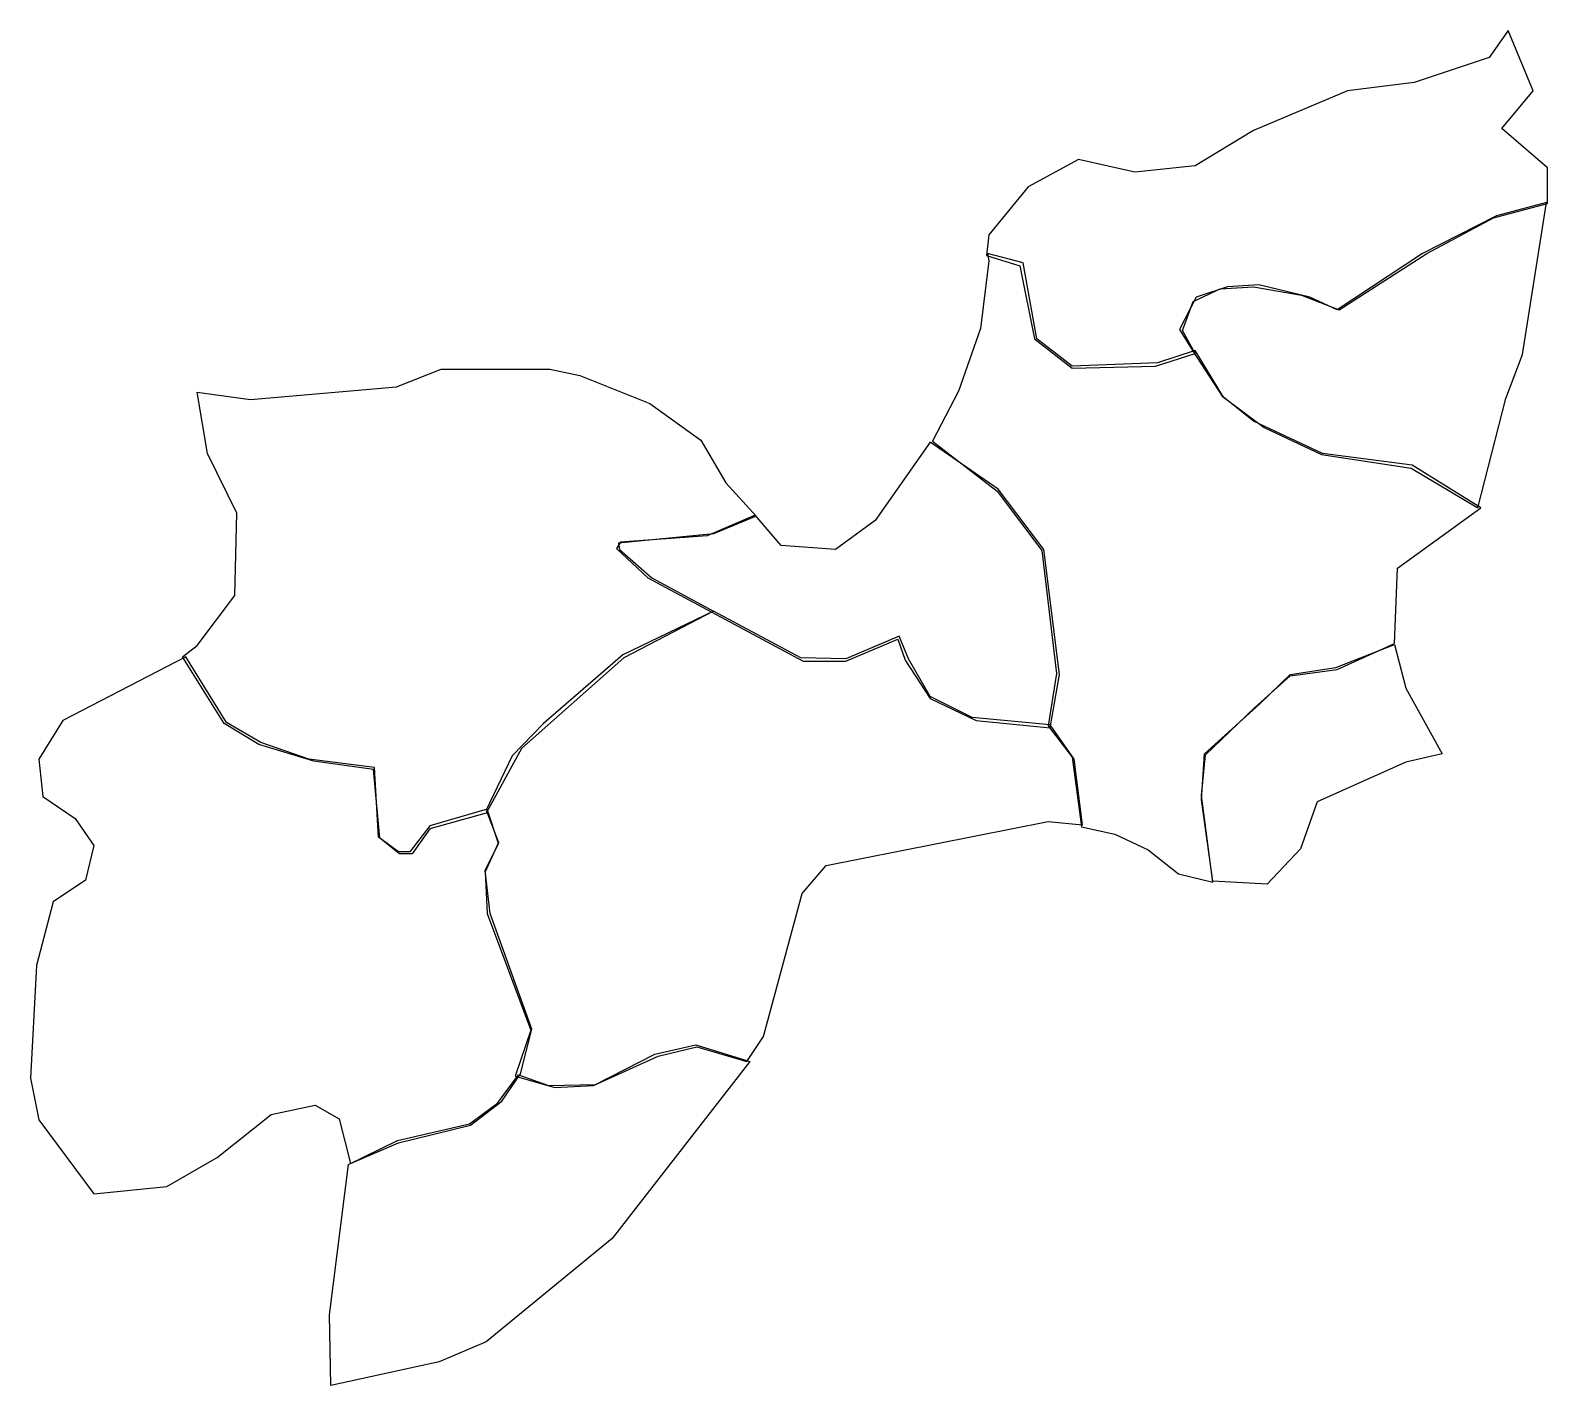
# Model space of a CAD drawing. Extents: x -125 to 463, y 214 to 739.
import ezdxf

# ---------------------------------------------------------------- set-up
doc = ezdxf.new("R2010")
doc.units = 0
doc.layers.add('Layer_1', color=7, linetype='CONTINUOUS')

msp = doc.modelspace()

# ---------------------------------------------------------------- linework, layer by layer
at = {"layer": 'Layer_1', "color": 7}
for points in [[(447.699608, 739.43166), (440.426512, 728.926076), (411.33412, 719.228612), (385.474208, 715.996124), (349.10872, 700.641804), (326.481304, 686.903732), (303.04576, 684.479364), (281.226472, 689.3281), (261.831536, 678.822508), (246.477224, 660.2357), (245.669096, 652.154484), (258.599048, 648.113876), (264.255904, 619.829604), (278.802104, 608.515892), (311.126984, 609.324012), (326.481304, 614.172748), (321.632568, 623.062092), (325.673184, 634.375796), (336.178768, 639.224532), (349.10872, 640.032652), (367.695528, 636.800164), (382.24172, 631.143308), (416.182848, 652.962604), (442.042752, 666.700684), (463.053928, 672.357532), (463.053928, 686.095612), (445.27524, 701.449924), (457.397072, 715.996124), (447.699608, 739.43166)], [(462.649864, 672.761596), (443.254936, 667.508804), (414.566608, 652.962604), (381.4336, 631.143308), (370.928016, 635.992044), (351.129024, 640.840772), (339.007192, 640.032652), (326.88536, 635.992044), (320.420384, 623.466148), (325.673184, 614.980868), (336.986888, 597.606244), (353.149328, 585.484412), (375.372688, 574.978828), (410.121936, 569.726036), (435.98184, 554.371716), (446.891488, 596.798124), (453.356464, 613.768684), (462.649864, 672.761596)], [(246.477224, 650.13418), (243.244736, 623.870212), (234.759448, 599.626548), (224.657928, 580.23162), (249.709712, 560.836692), (267.084336, 537.805212), (272.741184, 490.126012), (269.508696, 469.922964), (278.802104, 457.801132), (282.438648, 430.729044), (295.368608, 427.90062), (308.29856, 421.8397), (320.016328, 412.5463), (333.350344, 409.313812), (328.905672, 442.850876), (330.521912, 458.60926), (349.512784, 476.792004), (363.250856, 489.317892), (381.4336, 491.74226), (403.65696, 501.843788), (404.869144, 530.93618), (437.194024, 554.371716), (410.525992, 570.93822), (375.776744, 575.382892), (349.10872, 587.90878), (337.390952, 597.202188), (326.481304, 615.384932), (311.935104, 610.536196), (278.802104, 609.324012), (265.064032, 619.829604), (259.811232, 649.32606), (246.07316, 652.962604), (246.477224, 650.13418)], [(156.371616, 551.139228), (139.805112, 544.270188), (103.03556, 540.633644), (103.439624, 538.209276), (115.965512, 527.299628), (139.805112, 514.369676), (105.055864, 496.186932), (65.457885, 461.03362), (51.71981, 435.981836), (29.900515, 429.920924), (23.031478, 420.22346), (18.182746, 420.22346), (10.505586, 426.284372), (8.08122, 452.952404), (-14.950258, 456.184892), (-36.365492, 462.649868), (-49.699506, 470.731084), (-65.861946, 496.590988), (-60.205092, 501.03566), (-45.658895, 520.430588), (-44.850773, 552.351412), (-56.164482, 575.382892), (-60.205092, 599.222492), (-39.59798, 596.39406), (16.970562, 601.242796), (34.345186, 608.111836), (76.367533, 608.111836), (88.085304, 605.687468), (115.157392, 594.77782), (134.956384, 580.635684), (144.653848, 564.06918), (156.371616, 551.139228)], [(223.849808, 579.827564), (202.434568, 549.522988), (187.080248, 538.209276), (166.06908, 539.825524), (155.967552, 551.543292), (137.380744, 543.462068), (103.84368, 541.0377), (102.22744, 538.61334), (114.349272, 527.299628), (174.55436, 494.974748), (191.120864, 494.974748), (211.323912, 503.460028), (214.152336, 495.378812), (223.849808, 480.428548), (241.628488, 471.943268), (270.316824, 469.114844), (273.953368, 489.721956), (267.892456, 538.209276), (250.113768, 561.644812), (223.849808, 579.827564)], [(139.805112, 514.369676), (104.6518, 497.399116), (73.943166, 470.731084), (61.821336, 458.205196), (51.71981, 437.19402), (56.568542, 424.668132), (51.31575, 413.35442), (52.123871, 397.19198), (69.094434, 351.937148), (63.033519, 334.15846), (78.387838, 329.713788), (93.338096, 330.521916), (118.38988, 341.83562), (133.340136, 345.472172), (152.735064, 339.815316), (159.20004, 349.51278), (174.150296, 404.86914), (183.443704, 415.778788), (269.508696, 432.749348), (282.842712, 431.537164), (279.610224, 456.993012), (270.316824, 470.327028), (240.012248, 473.155452), (223.849808, 481.236676), (215.36452, 495.782868), (211.727976, 504.672212), (191.120864, 495.782868), (173.74624, 496.186932), (139.805112, 514.369676)], [(333.350344, 409.717876), (328.905672, 441.234636), (330.117848, 459.013316), (351.533088, 478.408244), (363.250856, 489.721956), (381.029544, 492.55038), (403.65696, 501.439724), (408.101632, 484.469164), (422.243768, 459.013316), (408.101632, 455.780828), (373.75644, 440.426508), (367.291464, 422.243764), (354.361512, 408.505692), (333.350344, 409.717876)], [(-0.808122, 300.21734), (17.778685, 308.298556), (45.658895, 315.167596), (57.780726, 324.460996), (65.053824, 334.966588), (69.498495, 352.341212), (53.336054, 397.19198), (51.31575, 413.758484), (56.568542, 424.264068), (52.123871, 437.598084), (29.900515, 431.133108), (22.223356, 421.03158), (17.778685, 421.03158), (10.101526, 426.688436), (8.485282, 453.760524), (-16.970562, 456.993012), (-35.55737, 463.457988), (-48.891383, 471.135148), (-64.649763, 496.590988), (-112.32896, 471.943268), (-121.622368, 456.993012), (-120.00612, 442.446812), (-107.480232, 433.961532), (-100.207136, 423.455948), (-103.439624, 410.121932), (-115.965512, 401.636652), (-122.430488, 376.988932), (-124.854856, 333.35034), (-121.622368, 317.1879), (-100.207136, 288.499564), (-71.922862, 291.327996), (-52.527932, 302.6417), (-31.516759, 319.208204), (-14.546197, 322.844756), (-5.252793, 317.591964), (-0.808122, 300.21734)], [(64.245702, 334.562524), (75.963471, 330.521916), (94.146216, 330.925972), (117.177696, 342.64374), (132.936072, 346.280292), (153.947248, 339.815316), (100.611192, 271.12494), (51.71981, 231.1229), (33.537065, 223.44574), (-8.485282, 214.15234), (-8.889342, 241.628492), (-1.616244, 299.813276), (17.374624, 309.106676), (45.254834, 315.571652), (56.164482, 323.652876), (64.245702, 334.562524)]]:
    msp.add_lwpolyline(points, close=True, dxfattribs=at)

doc.saveas('drawing.dxf')
